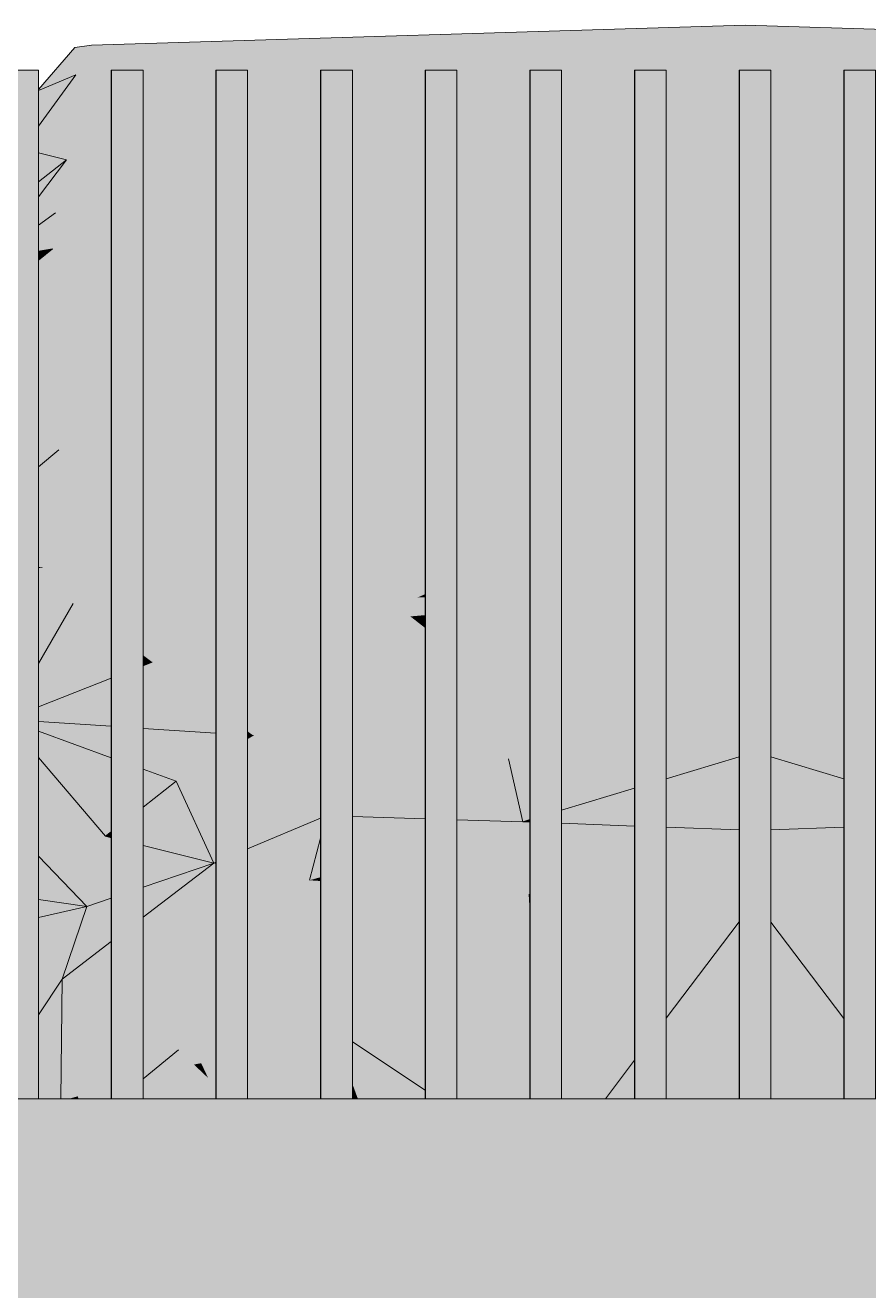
# Model space of a CAD drawing. Header units: millimetres. Extents: x 365175 to 2667127, y -330297 to -162108.
# Drawn here: x 1905242 to 1906046, y -319094 to -317888 of the extents above; entities that cross this region are included whole.
import ezdxf

# ---------------------------------------------------------------- set-up
doc = ezdxf.new("R2010")
doc.units = ezdxf.units.MM
doc.header["$MEASUREMENT"] = 0
doc.layers.add('Cars', color=7, linetype='Continuous')
doc.layers.add('TopoAlt', color=7, linetype='Continuous')

# ---------------------------------------------------------------- blocks, each defined once
blk = doc.blocks.new('Élément de coupe_125_6', base_point=(1445436.1, -319511))
at = {"layer": 'TopoAlt', "linetype": 'Continuous', "lineweight": 0, "true_color": 0x000000}
blk.add_hatch(color=18, dxfattribs=at).paths.add_polyline_path([(1882185.2, -318911), (1882185.2, -319511), (1914672.8, -319511), (1914672.8, -318911)])
at = {"layer": 'TopoAlt', "color": 190, "linetype": 'Continuous', "lineweight": 5, "true_color": 0x8002ff}
blk.add_line((1914672.8, -318911), (1882185.2, -318911), dxfattribs=at)
blk = doc.blocks.new('Élément de coupe_406_6', base_point=(1445436.1, -319511))
at = {"linetype": 'Continuous', "lineweight": 0, "true_color": 0x000000}
for points in [[(1905224.7, -317931), (1905224.7, -318911), (1905225, -318911), (1905225, -317931)], [(1905224.7, -317931), (1905224.7, -318911), (1905225, -318911), (1905225, -317931)], [(1905225, -317931), (1905225, -318911), (1905255, -318911), (1905255, -317931)]]:
    blk.add_hatch(color=18, dxfattribs=at).paths.add_polyline_path(points)
at = {"color": 18, "linetype": 'Continuous', "lineweight": 5, "true_color": 0x330000}
for p, q in [((1905224.7, -317931), (1905225, -317931)), ((1905224.7, -318911), (1905224.7, -317931)), ((1905225, -317931), (1905255, -317931)), ((1905225, -318911), (1905225, -317931)), ((1905255, -318911), (1905255, -317931))]:
    blk.add_line(p, q, dxfattribs=at)
blk = doc.blocks.new('Élément de coupe_407_6', base_point=(1445436.1, -319511))
at = {"linetype": 'Continuous', "lineweight": 0, "true_color": 0x000000}
for points in [[(1905324.5, -317931), (1905324.5, -318911), (1905324.8, -318911), (1905324.8, -317931)], [(1905324.5, -317931), (1905324.5, -318911), (1905324.8, -318911), (1905324.8, -317931)], [(1905324.8, -317931), (1905324.8, -318911), (1905354.8, -318911), (1905354.8, -317931)]]:
    blk.add_hatch(color=18, dxfattribs=at).paths.add_polyline_path(points)
at = {"color": 18, "linetype": 'Continuous', "lineweight": 5, "true_color": 0x330000}
for p, q in [((1905324.5, -317931), (1905324.8, -317931)), ((1905324.5, -318911), (1905324.5, -317931)), ((1905324.8, -317931), (1905354.8, -317931)), ((1905324.8, -318911), (1905324.8, -317931)), ((1905354.8, -318911), (1905354.8, -317931))]:
    blk.add_line(p, q, dxfattribs=at)
blk = doc.blocks.new('Élément de coupe_408_6', base_point=(1445436.1, -319511))
at = {"linetype": 'Continuous', "lineweight": 0, "true_color": 0x000000}
for points in [[(1905424.2, -317931), (1905424.2, -318911), (1905424.5, -318911), (1905424.5, -317931)], [(1905424.2, -317931), (1905424.2, -318911), (1905424.5, -318911), (1905424.5, -317931)], [(1905424.5, -317931), (1905424.5, -318911), (1905454.5, -318911), (1905454.5, -317931)]]:
    blk.add_hatch(color=18, dxfattribs=at).paths.add_polyline_path(points)
at = {"color": 18, "linetype": 'Continuous', "lineweight": 5, "true_color": 0x330000}
for p, q in [((1905424.2, -317931), (1905424.5, -317931)), ((1905424.2, -318911), (1905424.2, -317931)), ((1905424.5, -317931), (1905454.5, -317931)), ((1905424.5, -318911), (1905424.5, -317931)), ((1905454.5, -318911), (1905454.5, -317931))]:
    blk.add_line(p, q, dxfattribs=at)
blk = doc.blocks.new('Élément de coupe_409_6', base_point=(1445436.1, -319511))
at = {"linetype": 'Continuous', "lineweight": 0, "true_color": 0x000000}
for points in [[(1905524, -317931), (1905524, -318911), (1905524.3, -318911), (1905524.3, -317931)], [(1905524, -317931), (1905524, -318911), (1905524.3, -318911), (1905524.3, -317931)], [(1905524.3, -317931), (1905524.3, -318911), (1905554.3, -318911), (1905554.3, -317931)]]:
    blk.add_hatch(color=18, dxfattribs=at).paths.add_polyline_path(points)
at = {"color": 18, "linetype": 'Continuous', "lineweight": 5, "true_color": 0x330000}
for p, q in [((1905524, -317931), (1905524.3, -317931)), ((1905524, -318911), (1905524, -317931)), ((1905524.3, -317931), (1905554.3, -317931)), ((1905524.3, -318911), (1905524.3, -317931)), ((1905554.3, -318911), (1905554.3, -317931))]:
    blk.add_line(p, q, dxfattribs=at)
blk = doc.blocks.new('Élément de coupe_410_6', base_point=(1445436.1, -319511))
at = {"linetype": 'Continuous', "lineweight": 0, "true_color": 0x000000}
for points in [[(1905623.7, -317931), (1905623.7, -318911), (1905624, -318911), (1905624, -317931)], [(1905623.7, -317931), (1905623.7, -318911), (1905624, -318911), (1905624, -317931)], [(1905624, -317931), (1905624, -318911), (1905654, -318911), (1905654, -317931)]]:
    blk.add_hatch(color=18, dxfattribs=at).paths.add_polyline_path(points)
at = {"color": 18, "linetype": 'Continuous', "lineweight": 5, "true_color": 0x330000}
for p, q in [((1905623.7, -317931), (1905624, -317931)), ((1905623.7, -318911), (1905623.7, -317931)), ((1905624, -317931), (1905654, -317931)), ((1905624, -318911), (1905624, -317931)), ((1905654, -318911), (1905654, -317931))]:
    blk.add_line(p, q, dxfattribs=at)
blk = doc.blocks.new('Élément de coupe_411_6', base_point=(1445436.1, -319511))
at = {"linetype": 'Continuous', "lineweight": 0, "true_color": 0x000000}
for points in [[(1905723.5, -317931), (1905723.5, -318911), (1905723.8, -318911), (1905723.8, -317931)], [(1905723.5, -317931), (1905723.5, -318911), (1905723.8, -318911), (1905723.8, -317931)], [(1905723.8, -317931), (1905723.8, -318911), (1905753.8, -318911), (1905753.8, -317931)]]:
    blk.add_hatch(color=18, dxfattribs=at).paths.add_polyline_path(points)
at = {"color": 18, "linetype": 'Continuous', "lineweight": 5, "true_color": 0x330000}
for p, q in [((1905723.5, -317931), (1905723.8, -317931)), ((1905723.5, -318911), (1905723.5, -317931)), ((1905723.8, -317931), (1905753.8, -317931)), ((1905723.8, -318911), (1905723.8, -317931)), ((1905753.8, -318911), (1905753.8, -317931))]:
    blk.add_line(p, q, dxfattribs=at)
blk = doc.blocks.new('Élément de coupe_412_6', base_point=(1445436.1, -319511))
at = {"linetype": 'Continuous', "lineweight": 0, "true_color": 0x000000}
for points in [[(1905823.2, -317931), (1905823.2, -318911), (1905823.6, -318911), (1905823.6, -317931)], [(1905823.2, -317931), (1905823.2, -318911), (1905823.6, -318911), (1905823.6, -317931)], [(1905823.6, -317931), (1905823.6, -318911), (1905853.6, -318911), (1905853.6, -317931)]]:
    blk.add_hatch(color=18, dxfattribs=at).paths.add_polyline_path(points)
at = {"color": 18, "linetype": 'Continuous', "lineweight": 5, "true_color": 0x330000}
for p, q in [((1905823.2, -317931), (1905823.6, -317931)), ((1905823.2, -318911), (1905823.2, -317931)), ((1905823.6, -317931), (1905853.6, -317931)), ((1905823.6, -318911), (1905823.6, -317931)), ((1905853.6, -318911), (1905853.6, -317931))]:
    blk.add_line(p, q, dxfattribs=at)
blk = doc.blocks.new('Élément de coupe_413_6', base_point=(1445436.1, -319511))
at = {"linetype": 'Continuous', "lineweight": 0, "true_color": 0x000000}
for points in [[(1905923, -317931), (1905923, -318911), (1905923.3, -318911), (1905923.3, -317931)], [(1905923, -317931), (1905923, -318911), (1905923.3, -318911), (1905923.3, -317931)], [(1905923.3, -317931), (1905923.3, -318911), (1905953.3, -318911), (1905953.3, -317931)]]:
    blk.add_hatch(color=18, dxfattribs=at).paths.add_polyline_path(points)
at = {"color": 18, "linetype": 'Continuous', "lineweight": 5, "true_color": 0x330000}
for p, q in [((1905923, -317931), (1905923.3, -317931)), ((1905923, -318911), (1905923, -317931)), ((1905923.3, -317931), (1905953.3, -317931)), ((1905923.3, -318911), (1905923.3, -317931)), ((1905953.3, -318911), (1905953.3, -317931))]:
    blk.add_line(p, q, dxfattribs=at)
blk = doc.blocks.new('Élément de coupe_414_6', base_point=(1445436.1, -319511))
at = {"linetype": 'Continuous', "lineweight": 0, "true_color": 0x000000}
for points in [[(1906022.7, -317931), (1906022.7, -318911), (1906023.1, -318911), (1906023.1, -317931)], [(1906022.7, -317931), (1906022.7, -318911), (1906023.1, -318911), (1906023.1, -317931)], [(1906023.1, -317931), (1906023.1, -318911), (1906053.1, -318911), (1906053.1, -317931)]]:
    blk.add_hatch(color=18, dxfattribs=at).paths.add_polyline_path(points)
at = {"color": 18, "linetype": 'Continuous', "lineweight": 5, "true_color": 0x330000}
for p, q in [((1906022.7, -317931), (1906023.1, -317931)), ((1906022.7, -318911), (1906022.7, -317931)), ((1906023.1, -317931), (1906053.1, -317931)), ((1906023.1, -318911), (1906023.1, -317931)), ((1906053.1, -318911), (1906053.1, -317931))]:
    blk.add_line(p, q, dxfattribs=at)
blk = doc.blocks.new('Élément de coupe_491_6', base_point=(1445436.1, -319511))
at = {"layer": 'Cars', "linetype": 'Continuous', "lineweight": 0, "true_color": 0x000000}
for points in [[(1905927.1, -317891), (1905928.7, -317888.3), (1905289.6, -317909.4)], [(1905305.6, -317907.2), (1905289.6, -317909.4), (1905928.7, -317888.3)], [(1905928.7, -317888.3), (1905927.1, -317891), (1906565.6, -317907.5)], [(1905289.6, -317909.4), (1905290.7, -317935.4), (1905324.5, -317933.1), (1905324.5, -317931), (1905324.8, -317931), (1905354.3, -317931), (1905927.1, -317891)], [(1905927.1, -317891), (1905354.3, -317931), (1905354.8, -317931), (1905354.8, -317933.5), (1905424.2, -317931.5), (1905424.2, -317931), (1905440.6, -317931), (1905927.1, -317916.6)], [(1905927.1, -317916.6), (1906539.8, -317931), (1906551.9, -317931), (1906551.9, -317931.3), (1906563.6, -317931.5), (1905927.1, -317891)], [(1906563.6, -317931.5), (1906565.6, -317907.5), (1905927.1, -317891)], [(1905255, -317950.3), (1905290.7, -317935.4), (1905289.6, -317909.4), (1905255, -317949.3)], [(1905440.6, -317931), (1905454.5, -317931), (1905454.5, -317966.9), (1905524, -317959.5), (1905524, -317931), (1905554.3, -317931), (1905554.3, -317956.3), (1905623.7, -317948.9), (1905623.7, -317931), (1905654, -317931), (1905654, -317945.7), (1905723.5, -317938.3), (1905723.5, -317931), (1905753.8, -317931), (1905753.8, -317935), (1905927.1, -317916.6)], [(1905753.8, -317935), (1905753.8, -317954.6), (1905823.2, -317939.4), (1905823.2, -317931), (1905853.6, -317931), (1905853.6, -317932.7), (1905927.1, -317916.6)], [(1905853.6, -317986.6), (1905923, -317980.7), (1905923, -317931), (1905927, -317931), (1905927.1, -317916.6), (1905853.6, -317932.7)], [(1905927, -317931), (1905953.3, -317931), (1905953.3, -317982.6), (1906022.7, -317988.3), (1906022.7, -317937.4), (1905927.1, -317916.6)], [(1905927.1, -317916.6), (1906022.7, -317937.4), (1906022.7, -317931), (1906039.9, -317931)], [(1906539.8, -317931), (1905927.1, -317916.6), (1906039.9, -317931), (1906053.1, -317931), (1906053.1, -317932.7), (1906122.5, -317941.5), (1906122.5, -317931), (1906152.8, -317931), (1906152.8, -317945.4), (1906222.3, -317954.3), (1906222.3, -317931), (1906252.6, -317931), (1906252.6, -317958.1), (1906322, -317967), (1906322, -317931), (1906352.3, -317931), (1906352.3, -317970.9), (1906421.8, -317979.8), (1906421.8, -317931), (1906452.1, -317931), (1906452.1, -317983.6), (1906461.1, -317984.8), (1906521.5, -317953.4), (1906521.5, -317931)], [(1905255, -317984.5), (1905255, -318009.8), (1905281.7, -318016.5), (1905290.7, -317935.4)], [(1905255, -317950.3), (1905255, -317984.5), (1905290.7, -317935.4)], [(1905290.7, -317935.4), (1905281.7, -318016.5), (1905324.5, -317998.7), (1905324.5, -317949.8)], [(1905324.5, -317933.1), (1905290.7, -317935.4), (1905324.5, -317934.4)], [(1905290.7, -317935.4), (1905324.5, -317949.8), (1905324.5, -317934.4)], [(1905354.8, -317933.5), (1905354.8, -317962.8), (1905382.5, -317974.6), (1905424.2, -317970.2), (1905424.2, -317931.5)], [(1905554.3, -317998.4), (1905623.7, -317983.2), (1905623.7, -317948.9), (1905554.3, -317956.3)], [(1905654, -317945.7), (1905654, -317976.5), (1905723.5, -317961.3), (1905723.5, -317938.3)], [(1905823.2, -317939.4), (1905753.8, -317954.6), (1905753.8, -317995.1), (1905823.2, -317989.2)], [(1905454.5, -318020.3), (1905524, -318005.1), (1905524, -317959.5), (1905454.5, -317966.9)], [(1905654, -318003.6), (1905723.5, -317997.7), (1905723.5, -317961.3), (1905654, -317976.5)], [(1905354.8, -317986.1), (1905382.5, -317974.6), (1905354.8, -317962.8)], [(1905424.2, -317970.2), (1905382.5, -317974.6), (1905424.2, -318001.8)], [(1905354.8, -317986.1), (1905354.8, -317997.6), (1905382.5, -317974.6)], [(1905354.8, -317997.6), (1905354.8, -318045.6), (1905424.2, -318028), (1905424.2, -318001.8), (1905382.5, -317974.6)], [(1905623.7, -317983.2), (1905554.3, -317998.4), (1905554.3, -318012), (1905623.7, -318006.1)], [(1905853.6, -317992.6), (1905923, -317981), (1905923, -317980.7), (1905853.6, -317986.6)], [(1905853.6, -317997.6), (1905923, -317981.3), (1905923, -317981), (1905853.6, -317992.6)], [(1905853.6, -317997.6), (1905853.6, -318036.1), (1905923, -318034.4), (1905923, -317981.3)], [(1906022.7, -317988.3), (1905953.3, -317982.6), (1905953.3, -317984.8), (1906022.7, -317996.4)], [(1905953.3, -317984.8), (1905953.3, -317986.3), (1906022.7, -318001.6), (1906022.7, -317996.4)], [(1905654, -318025.9), (1905723.5, -318014.3), (1905723.5, -317997.7), (1905654, -318003.6)], [(1905753.8, -318009.3), (1905823.2, -317997.7), (1905823.2, -317989.2), (1905753.8, -317995.1)], [(1905823.2, -317997.7), (1905753.8, -318009.3), (1905753.8, -318020.9), (1905823.2, -318004.7)], [(1906022.7, -318001.6), (1905953.3, -317986.3), (1905953.3, -318034.9), (1906022.7, -318036.4)], [(1905255, -318009.8), (1905255, -318037.3), (1905281.7, -318016.5)], [(1905281.7, -318016.5), (1905271.4, -318066.8), (1905324.5, -318022.8), (1905324.5, -317998.7)], [(1905454.5, -318020.5), (1905524, -318014.6), (1905524, -318005.1), (1905454.5, -318020.3)], [(1905554.3, -318012), (1905554.3, -318042.6), (1905623.7, -318031), (1905623.7, -318006.1)], [(1905753.8, -318020.9), (1905753.8, -318038.5), (1905823.2, -318036.8), (1905823.2, -318004.7)], [(1905281.7, -318016.5), (1905255, -318051.8), (1905255, -318078.7), (1905271.4, -318066.8)], [(1905255, -318037.3), (1905255, -318051.8), (1905281.7, -318016.5)], [(1905454.5, -318020.5), (1905454.5, -318059.2), (1905524, -318047.7), (1905524, -318014.6)], [(1905654, -318025.9), (1905654, -318042), (1905670, -318040.6), (1905723.5, -318028), (1905723.5, -318014.3)], [(1905271.4, -318066.8), (1905324.5, -318053.3), (1905324.5, -318022.8)], [(1905354.8, -318045.6), (1905354.8, -318063.5), (1905424.2, -318033.2), (1905424.2, -318028)], [(1905354.8, -318063.5), (1905354.8, -318081.7), (1905424.2, -318066), (1905424.2, -318033.2)], [(1905554.3, -318042.6), (1905554.3, -318050.7), (1905623.7, -318044.6), (1905623.7, -318031)], [(1905670, -318040.6), (1905723.5, -318039.3), (1905723.5, -318028)], [(1905554.3, -318275.2), (1905623.7, -318134.5), (1905623.7, -318044.6), (1905554.3, -318050.7)], [(1905670, -318040.6), (1905654, -318073), (1905654, -318217.1), (1905723.5, -318170.6), (1905723.5, -318039.3)], [(1905654, -318073), (1905670, -318040.6), (1905654, -318042)], [(1905753.8, -318038.5), (1905753.8, -318150.3), (1905823.2, -318103.8), (1905823.2, -318036.8)], [(1905853.6, -318083.5), (1905923, -318037), (1905923, -318034.4), (1905853.6, -318036.1)], [(1905853.6, -318294.5), (1905923, -318296), (1905923, -318037), (1905853.6, -318083.5)], [(1906022.7, -318036.4), (1905953.3, -318034.9), (1905953.3, -318051.7), (1906022.7, -318097.8)], [(1905271.4, -318066.8), (1905268.3, -318101.2), (1905324.5, -318076.7), (1905324.5, -318053.3)], [(1905524, -318047.7), (1905454.5, -318059.2), (1905454.5, -318059.4), (1905524, -318053.3)], [(1905454.5, -318062.8), (1905524, -318230.5), (1905524, -318053.3), (1905454.5, -318059.4)], [(1905953.3, -318295.6), (1906022.7, -318294.2), (1906022.7, -318097.8), (1905953.3, -318051.7)], [(1905271.4, -318066.8), (1905255, -318078.7), (1905255, -318103.5), (1905268.3, -318101.2)], [(1905354.8, -318081.7), (1905354.8, -318188), (1905424.2, -318097.3), (1905424.2, -318066)], [(1905454.5, -318289.8), (1905524, -318288.6), (1905524, -318230.5), (1905454.5, -318062.8)], [(1905268.3, -318101.2), (1905324.5, -318088.5), (1905324.5, -318076.7)], [(1905324.5, -318088.5), (1905268.3, -318101.2), (1905274.5, -318292.8), (1905324.5, -318227.6)], [(1905255, -318112), (1905255, -318125.4), (1905268.3, -318101.2)], [(1905255, -318103.5), (1905255, -318112), (1905268.3, -318101.2)], [(1905255, -318125.4), (1905255, -318238.9), (1905274.5, -318292.8), (1905268.3, -318101.2)], [(1905354.8, -318291.5), (1905424.2, -318290.3), (1905424.2, -318097.3), (1905354.8, -318188)], [(1905753.8, -318150.3), (1905753.8, -318292.5), (1905823.2, -318293.9), (1905823.2, -318103.8)], [(1905623.7, -318134.5), (1905554.3, -318275.2), (1905554.3, -318283.9), (1905623.7, -318237.4)], [(1905723.5, -318170.6), (1905654, -318217.1), (1905654, -318290.4), (1905723.5, -318291.8)], [(1905255, -318238.9), (1905255, -318294.5), (1905274.5, -318292.8)], [(1905324.5, -318227.6), (1905274.5, -318292.8), (1905324.5, -318292)], [(1905554.3, -318288.4), (1905623.7, -318289.8), (1905623.7, -318237.4), (1905554.3, -318283.9)], [(1905274.5, -318292.8), (1905255, -318309), (1905255, -318404.7), (1905258.6, -318404.8)], [(1905255, -318294.5), (1905255, -318309), (1905274.5, -318292.8)], [(1905274.5, -318292.8), (1905258.6, -318404.8), (1905324.5, -318378.2), (1905324.5, -318292)], [(1905354.8, -318366), (1905424.2, -318338), (1905424.2, -318290.3), (1905354.8, -318291.5)], [(1905454.5, -318325.8), (1905524, -318297.9), (1905524, -318288.6), (1905454.5, -318289.8)], [(1905454.5, -318420.5), (1905524, -318426), (1905524, -318297.9), (1905454.5, -318325.8)], [(1905554.3, -318301.8), (1905616.5, -318433.5), (1905623.7, -318430.3), (1905623.7, -318289.8), (1905554.3, -318288.4)], [(1905654, -318417), (1905723.5, -318386.5), (1905723.5, -318291.8), (1905654, -318290.4)], [(1905753.8, -318373.2), (1905823.2, -318342.7), (1905823.2, -318293.9), (1905753.8, -318292.5)], [(1905853.6, -318294.5), (1905853.6, -318329.4), (1905923, -318298.9), (1905923, -318296)], [(1905853.6, -318329.4), (1905853.6, -318425.5), (1905923, -318423.2), (1905923, -318298.9)], [(1906022.7, -318294.2), (1905953.3, -318295.6), (1905953.3, -318306.4), (1906022.7, -318336.5)], [(1905616.5, -318433.5), (1905554.3, -318301.8), (1905554.3, -318428.5)], [(1905953.3, -318306.4), (1905953.3, -318423.6), (1906022.7, -318425.9), (1906022.7, -318336.5)], [(1905354.8, -318412.5), (1905424.2, -318418), (1905424.2, -318338), (1905354.8, -318366)], [(1905753.8, -318373.2), (1905753.8, -318428.8), (1905823.2, -318426.5), (1905823.2, -318342.7)], [(1905324.5, -318378.2), (1905258.6, -318404.8), (1905324.5, -318410.1)], [(1905723.5, -318386.5), (1905654, -318417), (1905654, -318432.2), (1905723.5, -318429.9)], [(1905255, -318404.7), (1905255, -318405.5), (1905258.6, -318404.8)], [(1905258.6, -318404.8), (1905255, -318405.5), (1905255, -318436.9), (1905288.2, -318439.1)], [(1905258.6, -318404.8), (1905288.2, -318439.1), (1905324.5, -318438.5), (1905324.5, -318410.1)], [(1905354.8, -318412.5), (1905354.8, -318437.9), (1905424.2, -318436.7), (1905424.2, -318418)], [(1905454.5, -318436.2), (1905524, -318435), (1905524, -318426), (1905454.5, -318420.5)], [(1905616.5, -318433.5), (1905554.3, -318428.5), (1905554.3, -318434.5)], [(1905616.5, -318433.5), (1905623.7, -318433.2), (1905623.7, -318430.3)], [(1905654, -318432.2), (1905654, -318447.6), (1905723.5, -318441.4), (1905723.5, -318429.9)], [(1905823.2, -318426.5), (1905753.8, -318428.8), (1905753.8, -318438.7), (1905823.2, -318432.5)], [(1905853.6, -318429.8), (1905923, -318423.7), (1905923, -318423.2), (1905853.6, -318425.5)], [(1905853.6, -318432.9), (1905923, -318424), (1905923, -318423.7), (1905853.6, -318429.8)], [(1905853.6, -318438.8), (1905923, -318435.6), (1905923, -318424), (1905853.6, -318432.9)], [(1905953.3, -318424.8), (1906022.7, -318431), (1906022.7, -318425.9), (1905953.3, -318423.6)], [(1906022.7, -318431), (1905953.3, -318424.8), (1905953.3, -318425.5), (1906022.7, -318434)], [(1905953.3, -318425.5), (1905953.3, -318436), (1906022.7, -318439.2), (1906022.7, -318434)], [(1905255, -318436.9), (1905255, -318496.3), (1905288.2, -318439.1)], [(1905288.2, -318439.1), (1905255, -318496.3), (1905255, -318537.6), (1905324.5, -318510.4), (1905324.5, -318466)], [(1905324.5, -318438.5), (1905288.2, -318439.1), (1905324.5, -318442.2)], [(1905288.2, -318439.1), (1905324.5, -318466), (1905324.5, -318442.2)], [(1905354.8, -318437.9), (1905354.8, -318444.8), (1905422.5, -318450.6), (1905424.2, -318450.5), (1905424.2, -318436.7)], [(1905524, -318435), (1905454.5, -318436.2), (1905454.5, -318447.8), (1905524, -318441.7)], [(1905454.5, -318450.8), (1905524, -318451.1), (1905524, -318441.7), (1905454.5, -318447.8)], [(1905554.3, -318439), (1905554.3, -318451.3), (1905609.6, -318451.5), (1905616.5, -318433.5)], [(1905554.3, -318439), (1905616.5, -318433.5), (1905554.3, -318434.5)], [(1905609.6, -318451.5), (1905623.7, -318450.3), (1905623.7, -318433.2), (1905616.5, -318433.5)], [(1905654, -318449.1), (1905723.5, -318445.3), (1905723.5, -318441.4), (1905654, -318447.6)], [(1905753.8, -318443.6), (1905783.3, -318442), (1905823.2, -318436.8), (1905823.2, -318432.5), (1905753.8, -318438.7)], [(1905753.8, -318477.7), (1905823.2, -318461.2), (1905823.2, -318440.1), (1905783.3, -318442), (1905753.8, -318456.4)], [(1905753.8, -318443.6), (1905753.8, -318456.4), (1905783.3, -318442)], [(1905783.3, -318442), (1905823.2, -318440.1), (1905823.2, -318436.8)], [(1905853.6, -318438.8), (1905853.6, -318454), (1905923, -318437.5), (1905923, -318435.6)], [(1905853.6, -318454), (1905853.6, -318489.9), (1905923, -318486.9), (1905923, -318437.5)], [(1905953.3, -318439.8), (1906022.7, -318455.8), (1906022.7, -318439.2), (1905953.3, -318436)], [(1905953.3, -318439.8), (1905953.3, -318486.9), (1906022.7, -318490), (1906022.7, -318455.8)], [(1905422.5, -318450.6), (1905354.8, -318444.8), (1905354.8, -318488.5), (1905363.6, -318495.1)], [(1905363.6, -318495.1), (1905424.2, -318484.4), (1905424.2, -318450.6), (1905422.5, -318450.6)], [(1905424.2, -318450.5), (1905422.5, -318450.6), (1905424.2, -318450.6)], [(1905454.5, -318450.8), (1905454.5, -318479), (1905524, -318466.7), (1905524, -318451.1)], [(1905554.3, -318461.3), (1905609.6, -318451.5), (1905554.3, -318451.3)], [(1905609.6, -318451.5), (1905554.3, -318461.3), (1905554.3, -318496.8), (1905623.7, -318497.4), (1905623.7, -318462.5)], [(1905609.6, -318451.5), (1905623.7, -318450.8), (1905623.7, -318450.3)], [(1905623.7, -318450.8), (1905609.6, -318451.5), (1905623.7, -318462.5)], [(1905654, -318486.2), (1905669.1, -318497.8), (1905723.5, -318471.2), (1905723.5, -318445.3), (1905654, -318449.1)], [(1905524, -318466.7), (1905454.5, -318479), (1905454.5, -318495.9), (1905524, -318496.5)], [(1905753.8, -318494.2), (1905823.2, -318491.2), (1905823.2, -318461.2), (1905753.8, -318477.7)], [(1905669.1, -318497.8), (1905723.5, -318484.9), (1905723.5, -318471.2)], [(1905354.8, -318498.6), (1905363.6, -318495.1), (1905354.8, -318488.5)], [(1905363.6, -318495.1), (1905424.2, -318495.7), (1905424.2, -318484.4)], [(1905654, -318497.7), (1905669.1, -318497.8), (1905654, -318486.2)], [(1905669.1, -318497.8), (1905723.5, -318495.5), (1905723.5, -318484.9)], [(1905823.2, -318491.2), (1905753.8, -318494.2), (1905753.8, -318565.4), (1905823.2, -318535.5)], [(1905853.6, -318489.9), (1905853.6, -318522.4), (1905923, -318492.5), (1905923, -318486.9)], [(1905953.3, -318493), (1906022.7, -318522.8), (1906022.7, -318490), (1905953.3, -318486.9)], [(1905354.8, -318558.2), (1905424.2, -318562.8), (1905424.2, -318539.1), (1905363.6, -318495.1), (1905354.8, -318498.6)], [(1905363.6, -318495.1), (1905424.2, -318539.1), (1905424.2, -318495.7)], [(1905454.5, -318561.1), (1905460, -318565.1), (1905524, -318544.6), (1905524, -318496.5), (1905454.5, -318495.9)], [(1905623.7, -318497.4), (1905554.3, -318496.8), (1905554.3, -318534.8), (1905623.7, -318512.4)], [(1905654, -318502.7), (1905669.1, -318497.8), (1905654, -318497.7)], [(1905669.1, -318497.8), (1905654, -318502.7), (1905654, -318582.8), (1905703, -318587.3)], [(1905669.1, -318497.8), (1905703, -318587.3), (1905723.5, -318578.5), (1905723.5, -318495.5)], [(1905853.6, -318583.1), (1905923, -318581.2), (1905923, -318492.5), (1905853.6, -318522.4)], [(1905953.3, -318493), (1905953.3, -318581.2), (1906022.7, -318583.2), (1906022.7, -318522.8)], [(1905255, -318551.7), (1905324.5, -318556.2), (1905324.5, -318510.4), (1905255, -318537.6)], [(1905623.7, -318512.4), (1905554.3, -318534.8), (1905554.3, -318573.7), (1905623.7, -318580.1)], [(1905823.2, -318535.5), (1905753.8, -318565.4), (1905753.8, -318585.9), (1905823.2, -318584)], [(1905255, -318560.9), (1905324.5, -318586.1), (1905324.5, -318556.2), (1905255, -318551.7)], [(1905460, -318565.1), (1905524, -318571), (1905524, -318544.6)], [(1905255, -318585.9), (1905319, -318661), (1905324.5, -318656.8), (1905324.5, -318586.1), (1905255, -318560.9)], [(1905424.2, -318562.8), (1905354.8, -318558.2), (1905354.8, -318597.1), (1905386.4, -318608.6), (1905424.2, -318586.3)], [(1905454.5, -318564.8), (1905460, -318565.1), (1905454.5, -318561.1)], [(1905454.5, -318568.4), (1905460, -318565.1), (1905454.5, -318564.8)], [(1905454.5, -318568.4), (1905454.5, -318624.2), (1905524, -318640.1), (1905524, -318635.3), (1905460, -318565.1)], [(1905460, -318565.1), (1905524, -318635.3), (1905524, -318571)], [(1905554.3, -318573.7), (1905554.3, -318633.7), (1905623.7, -318612), (1905623.7, -318580.1)], [(1905255, -318585.9), (1905255, -318644.5), (1905319, -318661)], [(1905386.4, -318608.6), (1905424.2, -318617.2), (1905424.2, -318586.3)], [(1905654, -318602.6), (1905703, -318587.3), (1905654, -318582.8)], [(1905703, -318587.3), (1905654, -318602.6), (1905654, -318645.2), (1905716.9, -318647.1)], [(1905723.5, -318578.5), (1905703, -318587.3), (1905723.5, -318586.7)], [(1905703, -318587.3), (1905716.9, -318647.1), (1905723.5, -318645.1), (1905723.5, -318586.7)], [(1905753.8, -318636), (1905823.2, -318615.2), (1905823.2, -318584), (1905753.8, -318585.9)], [(1905853.6, -318583.1), (1905853.6, -318606.1), (1905923, -318585.3), (1905923, -318581.2)], [(1905853.6, -318652.3), (1905923, -318655), (1905923, -318585.3), (1905853.6, -318606.1)], [(1905953.3, -318581.2), (1905953.3, -318585.4), (1906022.7, -318606.1), (1906022.7, -318583.2)], [(1905953.3, -318585.4), (1905953.3, -318655), (1906022.7, -318652.2), (1906022.7, -318606.1)], [(1905354.8, -318633.2), (1905386.4, -318608.6), (1905354.8, -318597.1)], [(1905386.4, -318608.6), (1905354.8, -318633.2), (1905354.8, -318669.9), (1905422.1, -318686.7)], [(1905386.4, -318608.6), (1905422.1, -318686.7), (1905424.2, -318685.8), (1905424.2, -318617.2)], [(1905554.3, -318633.7), (1905554.3, -318642.2), (1905623.7, -318644.3), (1905623.7, -318612)], [(1905454.5, -318624.2), (1905454.5, -318673), (1905524, -318643.7), (1905524, -318640.1)], [(1905823.2, -318615.2), (1905753.8, -318636), (1905753.8, -318648.5), (1905823.2, -318651.2)], [(1905319, -318661), (1905255, -318644.5), (1905255, -318679.9), (1905301.3, -318727.8)], [(1905454.5, -318673), (1905454.5, -318692.5), (1905513.5, -318702.9), (1905524, -318662.7), (1905524, -318643.7)], [(1905554.3, -318642.2), (1905554.3, -318691.7), (1905623.7, -318672.7), (1905623.7, -318644.3)], [(1905654, -318664.3), (1905716.9, -318647.1), (1905654, -318645.2)], [(1905654, -318664.3), (1905654, -318711.8), (1905722.7, -318716.1), (1905716.9, -318647.1)], [(1905716.9, -318647.1), (1905723.5, -318647.3), (1905723.5, -318645.1)], [(1905716.9, -318647.1), (1905722.7, -318716.1), (1905723.5, -318715.9), (1905723.5, -318647.3)], [(1905823.2, -318651.2), (1905753.8, -318648.5), (1905753.8, -318707.3), (1905823.2, -318687.8)], [(1905319, -318661), (1905301.3, -318727.8), (1905324.5, -318720), (1905324.5, -318662.4)], [(1905324.5, -318656.8), (1905319, -318661), (1905324.5, -318662.4)], [(1905853.6, -318652.3), (1905853.6, -318679.3), (1905923, -318659.8), (1905923, -318655)], [(1905853.6, -318720), (1905923, -318722.1), (1905923, -318659.8), (1905853.6, -318679.3)], [(1905953.3, -318659.9), (1906022.7, -318679.3), (1906022.7, -318652.2), (1905953.3, -318655)], [(1905953.3, -318659.9), (1905953.3, -318722.1), (1906022.7, -318720), (1906022.7, -318679.3)], [(1905354.8, -318669.9), (1905354.8, -318709.6), (1905422.1, -318686.7)], [(1905513.5, -318702.9), (1905524, -318700), (1905524, -318662.7)], [(1905623.7, -318672.7), (1905554.3, -318691.7), (1905554.3, -318705.5), (1905623.7, -318709.9)], [(1905255, -318679.9), (1905255, -318721.3), (1905301.3, -318727.8)], [(1905422.1, -318686.7), (1905354.8, -318738.1), (1905354.8, -318844), (1905388.6, -318864.6)], [(1905354.8, -318709.6), (1905354.8, -318738.1), (1905422.1, -318686.7)], [(1905422.1, -318686.7), (1905388.6, -318864.6), (1905424.2, -318898.4), (1905424.2, -318719.3)], [(1905424.2, -318685.8), (1905422.1, -318686.7), (1905424.2, -318687.1)], [(1905422.1, -318686.7), (1905424.2, -318719.3), (1905424.2, -318687.1)], [(1905454.5, -318692.5), (1905454.5, -318862.5), (1905513.5, -318702.9)], [(1905753.8, -318717), (1905823.2, -318719.1), (1905823.2, -318687.8), (1905753.8, -318707.3)], [(1905454.5, -318862.5), (1905454.5, -318899.1), (1905524, -318854.5), (1905524, -318764.3), (1905513.5, -318702.9)], [(1905513.5, -318702.9), (1905524, -318703.6), (1905524, -318700)], [(1905513.5, -318702.9), (1905524, -318764.3), (1905524, -318703.6)], [(1905623.7, -318709.9), (1905554.3, -318705.5), (1905554.3, -318834.1), (1905623.7, -318785.4)], [(1905255, -318721.3), (1905255, -318738.4), (1905301.3, -318727.8)], [(1905301.3, -318727.8), (1905277.6, -318797.1), (1905324.5, -318761.3), (1905324.5, -318720)], [(1905654, -318764.2), (1905722.7, -318716.1), (1905654, -318711.8)], [(1905654, -318764.2), (1905654, -318911), (1905723.5, -318911), (1905723.5, -318727.1), (1905722.7, -318716.1)], [(1905722.7, -318716.1), (1905723.5, -318716.1), (1905723.5, -318715.9)], [(1905722.7, -318716.1), (1905723.5, -318727.1), (1905723.5, -318716.1)], [(1905753.8, -318911), (1905795.5, -318911), (1905823.2, -318874.3), (1905823.2, -318719.1), (1905753.8, -318717)], [(1905853.6, -318720), (1905853.6, -318834.2), (1905923, -318742.4), (1905923, -318722.1)], [(1906022.7, -318720), (1905953.3, -318722.1), (1905953.3, -318742.9), (1906022.7, -318834.6)], [(1905301.3, -318727.8), (1905255, -318738.4), (1905255, -318791.7), (1905277.6, -318797.1)], [(1905923, -318742.4), (1905853.6, -318834.2), (1905853.6, -318911), (1905923, -318911)], [(1906022.7, -318834.6), (1905953.3, -318742.9), (1905953.3, -318911), (1906022.7, -318911)], [(1905277.6, -318797.1), (1905324.5, -318825.6), (1905324.5, -318761.3)], [(1905853.6, -318779.3), (1905853.6, -318834.2), (1905874.6, -318806.3), (1905866.4, -318777.6)], [(1905953.3, -318771.2), (1905953.3, -318911), (1905998.9, -318911), (1905969.2, -318772.3)], [(1905255, -318791.7), (1905255, -318831.2), (1905277.6, -318797.1)], [(1905554.3, -318856.7), (1905623.7, -318903), (1905623.7, -318785.4), (1905554.3, -318834.1)], [(1905753.8, -318911), (1905793, -318911), (1905758.7, -318791.5), (1905753.8, -318792.1)], [(1905255, -318911), (1905276.5, -318911), (1905277.6, -318797.1), (1905255, -318831.2)], [(1905277.6, -318797.1), (1905276.5, -318911), (1905324.5, -318911), (1905324.5, -318825.6)], [(1905704.5, -318834.2), (1905723.5, -318896.3), (1905723.5, -318800.6)], [(1905823.2, -318800.9), (1905813.6, -318818), (1905823.2, -318851.5)], [(1905923, -318819.2), (1905923, -318801.1), (1905919.9, -318806.5)], [(1906017.1, -318811), (1906022.5, -318834.3), (1906022.7, -318834.6), (1906022.7, -318801)], [(1905599.3, -318886.7), (1905623.7, -318903), (1905623.7, -318817.8), (1905612.4, -318820.2), (1905590.7, -318858.6)], [(1905853.6, -318834.2), (1905853.6, -318911), (1905900, -318911), (1905874.6, -318806.3)], [(1905495.1, -318850.9), (1905475.5, -318885.6), (1905524, -318854.5), (1905524, -318841.5)], [(1905654, -318837.1), (1905654, -318911), (1905676.6, -318911)], [(1906022.7, -318835.3), (1906022.7, -318834.6), (1906022.5, -318834.3)], [(1905354.8, -318844), (1905354.8, -318892), (1905388.6, -318864.6)], [(1905354.8, -318892), (1905354.8, -318911), (1905424.2, -318911), (1905424.2, -318898.4), (1905388.6, -318864.6)], [(1905524, -318854.5), (1905454.5, -318899.1), (1905454.5, -318911), (1905524, -318911)], [(1905475.5, -318885.6), (1905473.6, -318889), (1905482.2, -318911), (1905524, -318911), (1905524, -318854.5)], [(1905623.7, -318903), (1905554.3, -318856.7), (1905554.3, -318911), (1905623.7, -318911)], [(1905410.2, -318877.2), (1905403.3, -318878.5), (1905416.8, -318891.3)], [(1905823.2, -318874.3), (1905795.5, -318911), (1905823.2, -318911)], [(1905375.3, -318885.9), (1905361.1, -318911), (1905424.2, -318911), (1905424.2, -318909.1), (1905416.8, -318891.3), (1905403.3, -318878.5)], [(1905608.2, -318911), (1905623.7, -318911), (1905623.7, -318903), (1905599.3, -318886.7)], [(1905554.3, -318896.8), (1905554.3, -318911), (1905559.5, -318911)], [(1905284.6, -318911), (1905293.4, -318911), (1905292.4, -318908.8)]]:
    blk.add_hatch(color=18, dxfattribs=at).paths.add_polyline_path(points)
at = {"layer": 'Cars', "color": 7, "linetype": 'Continuous', "lineweight": 5}
for p, q in [((1905928.7, -317888.3), (1905305.6, -317907.2)), ((1906565.6, -317907.5), (1905928.7, -317888.3)), ((1905289.6, -317909.4), (1905255, -317949.3)), ((1905289.6, -317909.4), (1905305.6, -317907.2)), ((1905290.7, -317935.4), (1905255, -317984.5)), ((1905290.7, -317935.4), (1905255, -317950.3)), ((1905281.7, -318016.5), (1905255, -318009.8)), ((1905281.7, -318016.5), (1905255, -318051.8)), ((1905281.7, -318016.5), (1905255, -318037.3)), ((1905271.4, -318066.8), (1905255, -318078.7)), ((1905268.3, -318101.2), (1905255, -318112)), ((1905268.3, -318101.2), (1905255, -318103.5)), ((1905274.5, -318292.8), (1905255, -318309)), ((1905258.6, -318404.8), (1905255, -318404.7)), ((1905288.2, -318439.1), (1905255, -318496.3)), ((1905363.6, -318495.1), (1905354.8, -318498.6)), ((1905324.5, -318510.4), (1905255, -318537.6)), ((1905324.5, -318556.2), (1905255, -318551.7)), ((1905324.5, -318586.1), (1905255, -318560.9)), ((1905424.2, -318562.8), (1905354.8, -318558.2)), ((1905460, -318565.1), (1905454.5, -318564.8)), ((1905255, -318585.9), (1905319, -318661)), ((1905703, -318587.3), (1905716.9, -318647.1)), ((1905923, -318585.3), (1905853.6, -318606.1)), ((1906022.7, -318606.1), (1905953.3, -318585.4)), ((1905386.4, -318608.6), (1905354.8, -318597.1)), ((1905386.4, -318608.6), (1905354.8, -318633.2)), ((1905386.4, -318608.6), (1905422.1, -318686.7)), ((1905823.2, -318615.2), (1905753.8, -318636)), ((1905524, -318643.7), (1905454.5, -318673)), ((1905623.7, -318644.3), (1905554.3, -318642.2)), ((1905716.9, -318647.1), (1905654, -318645.2)), ((1905723.5, -318645.1), (1905716.9, -318647.1)), ((1905723.5, -318647.3), (1905716.9, -318647.1)), ((1905823.2, -318651.2), (1905753.8, -318648.5)), ((1905324.5, -318656.8), (1905319, -318661)), ((1905324.5, -318662.4), (1905319, -318661)), ((1905923, -318655), (1905853.6, -318652.3)), ((1906022.7, -318652.2), (1905953.3, -318655)), ((1905422.1, -318686.7), (1905354.8, -318669.9)), ((1905524, -318662.7), (1905513.5, -318702.9)), ((1905255, -318679.9), (1905301.3, -318727.8)), ((1905422.1, -318686.7), (1905354.8, -318738.1)), ((1905422.1, -318686.7), (1905354.8, -318709.6)), ((1905424.2, -318685.8), (1905422.1, -318686.7)), ((1905301.3, -318727.8), (1905255, -318721.3)), ((1905324.5, -318720), (1905301.3, -318727.8)), ((1905723.5, -318727.1), (1905722.7, -318716.1)), ((1905301.3, -318727.8), (1905255, -318738.4)), ((1905301.3, -318727.8), (1905277.6, -318797.1)), ((1905923, -318742.4), (1905853.6, -318834.2)), ((1906022.7, -318834.6), (1905953.3, -318742.9)), ((1905324.5, -318761.3), (1905277.6, -318797.1)), ((1905277.6, -318797.1), (1905255, -318831.2)), ((1905276.5, -318911), (1905277.6, -318797.1)), ((1905388.6, -318864.6), (1905354.8, -318892)), ((1905623.7, -318903), (1905554.3, -318856.7)), ((1905823.2, -318874.3), (1905795.5, -318911))]:
    blk.add_line(p, q, dxfattribs=at)

msp = doc.modelspace()

# ---------------------------------------------------------------- block references
at = {"lineweight": 0}
for name in ['Élément de coupe_406_6', 'Élément de coupe_407_6', 'Élément de coupe_408_6', 'Élément de coupe_409_6', 'Élément de coupe_410_6', 'Élément de coupe_411_6', 'Élément de coupe_412_6', 'Élément de coupe_413_6', 'Élément de coupe_414_6']:
    msp.add_blockref(name, (1445436.05, -319510.981), dxfattribs=at)
at = {"layer": 'Cars', "lineweight": 0}
msp.add_blockref('Élément de coupe_491_6', (1445436.05, -319510.981), dxfattribs=at)
at = {"layer": 'TopoAlt', "lineweight": 0}
msp.add_blockref('Élément de coupe_125_6', (1445436.05, -319510.981), dxfattribs=at)

doc.saveas('drawing.dxf')
